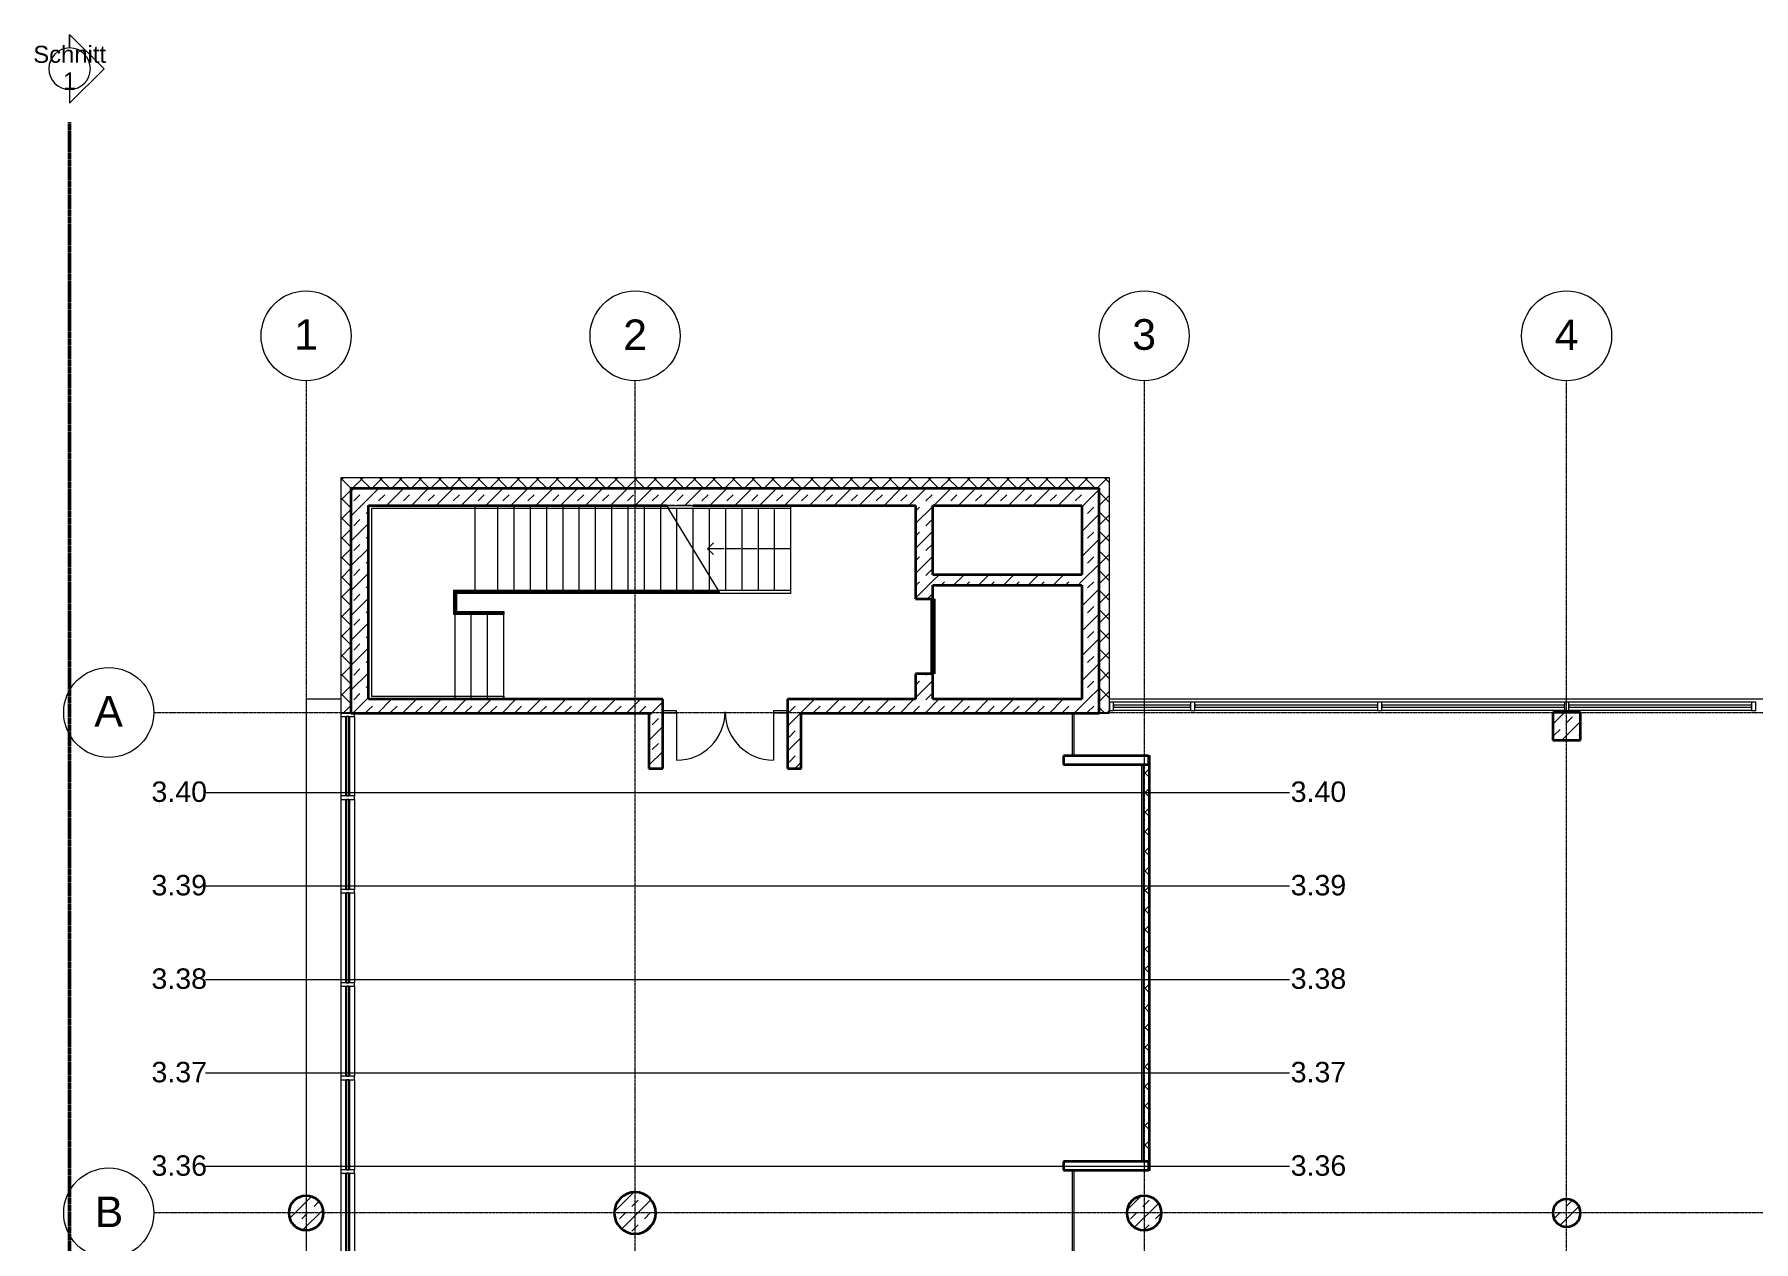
# Model space of a CAD drawing. Header units: millimetres. Extents: x -309577 to 26510, y -302335 to 26695.
# Drawn here: x -299163 to -274339, y -248317 to -230878 of the extents above; entities that cross this region are included whole.
import ezdxf

# ---------------------------------------------------------------- set-up
doc = ezdxf.new("R2010")
doc.units = ezdxf.units.MM
for name, pattern in [('Achse', [10, 5, -2.5, 0, -2.5]), ('Rasterlinie', [22.225, 12.7, -3.175, 3.175, -3.175]), ('Verdeckt', [3, 2, -1])]:
    doc.linetypes.add(name, pattern=pattern)
for name, color, linetype, lineweight in [('A-ANNO-SYMB', 6, 'Continuous', 9), ('A-ANNO-TEXT', 2, 'Continuous', 9), ('A-AREA-LINE', 4, 'Continuous', 70), ('A-DOOR', 1, 'Continuous', 9), ('A-FLOR-HRAL', 1, 'Continuous', 9), ('A-FLOR-OTLN', 6, 'Continuous', 9), ('A-FLOR-STRS', 2, 'Continuous', 9), ('A-GLAZ', 6, 'Continuous', 9), ('A-GLAZ-CWMG', 3, 'Continuous', 9), ('A-SECT-MBND', 5, 'Verdeckt', 9), ('A-WALL', 2, 'Continuous', 9), ('A-WALL-PATT', 2, 'Continuous', 35), ('S-COLS', 6, 'Continuous', 9), ('S-GRID', 1, 'Continuous', 9)]:
    doc.layers.add(name, color=color, linetype=linetype, lineweight=lineweight)
pattern_1 = [(45, (0, 0), (-141.42136, 141.42136), []), (135, (0, 0), (-141.42136, -141.42136), [])]
pattern_2 = [(45, (0, 0), (-179.60512, 179.60512), []), (45, (179.6, 0), (-179.60512, 179.60512), [127, -127])]
pattern_3 = [(180, (0, 0), (-6e-14, -500), [])]

# ---------------------------------------------------------------- blocks, each defined once
blk = doc.blocks.new('STB Stütze - rund - STB d_60-V3-Ebene 0')
at = {"layer": 'S-COLS'}
h = blk.add_hatch(dxfattribs=at)
h.set_pattern_fill('FP_4', color=256, style=0, pattern_type=2)
h.set_pattern_definition([(45, (290488.7, 247902.99), (-179.60512, 179.60512), []), (45, (290668.3, 247902.99), (-179.60512, 179.60512), [127, -127])])
h.paths.add_polyline_path([(0, -300), (59, -294), (115, -277), (167, -249), (212, -212), (249, -167), (277, -115), (294, -59), (300, 0), (294, 59), (277, 115), (249, 167), (212, 212), (167, 249), (115, 277), (59, 294), (0, 300), (-59, 294), (-115, 277), (-167, 249), (-212, 212), (-249, 167), (-277, 115), (-294, 59), (-300, 0), (-294, -59), (-277, -115), (-249, -167), (-212, -212), (-167, -249), (-115, -277), (-59, -294)], flags=0)
at = {"layer": 'S-COLS', "lineweight": 35}
for start, end in [(360, 180), (180, 360)]:
    blk.add_arc((0, 0), 300, start, end, dxfattribs=at)
blk = doc.blocks.new('STB Stütze - rund - STB d_50-257591-Ebene 0')
at = {"layer": 'S-COLS'}
h = blk.add_hatch(dxfattribs=at)
h.set_pattern_fill('FP_7', color=256, style=0, pattern_type=2)
h.set_pattern_definition([(45, (295238.7, 247902.99), (-179.60512, 179.60512), []), (45, (295418.3, 247902.99), (-179.60512, 179.60512), [127, -127])])
h.paths.add_polyline_path([(0, -250), (56, -244), (108, -225), (156, -195), (195, -156), (225, -108), (244, -56), (250, 0), (244, 56), (225, 108), (195, 156), (156, 195), (108, 225), (56, 244), (0, 250), (-56, 244), (-108, 225), (-156, 195), (-195, 156), (-225, 108), (-244, 56), (-250, 0), (-244, -56), (-225, -108), (-195, -156), (-156, -195), (-108, -225), (-56, -244)], flags=0)
at = {"layer": 'S-COLS', "lineweight": 35}
for start, end in [(360, 180), (180, 360)]:
    blk.add_arc((0, 0), 250, start, end, dxfattribs=at)
blk = doc.blocks.new('STB Stütze - rund - STB d_50-V6-Ebene 0')
at = {"layer": 'S-COLS'}
h = blk.add_hatch(dxfattribs=at)
h.set_pattern_fill('FP_10', color=256, style=0, pattern_type=2)
h.set_pattern_definition([(45, (283138.7, 247902.99), (-179.60512, 179.60512), []), (45, (283318.3, 247902.99), (-179.60512, 179.60512), [127, -127])])
h.paths.add_polyline_path([(0, -250), (56, -244), (108, -225), (156, -195), (195, -156), (225, -108), (244, -56), (250, 0), (244, 56), (225, 108), (195, 156), (156, 195), (108, 225), (56, 244), (0, 250), (-56, 244), (-108, 225), (-156, 195), (-195, 156), (-225, 108), (-244, 56), (-250, 0), (-244, -56), (-225, -108), (-195, -156), (-156, -195), (-108, -225), (-56, -244)], flags=0)
at = {"layer": 'S-COLS', "lineweight": 35}
for start, end in [(360, 180), (180, 360)]:
    blk.add_arc((0, 0), 250, start, end, dxfattribs=at)
blk = doc.blocks.new('Systemelement - Metallpanel-250389-Ebene 0')
at = {"layer": 'A-GLAZ'}
h = blk.add_hatch(dxfattribs=at)
h.set_pattern_fill('FP_15', color=256, style=0, pattern_type=2)
h.set_pattern_definition(pattern_3)
h.paths.add_polyline_path([(-650, 25), (-650, 15), (650, 15), (650, 25)], flags=0)
h.paths.add_polyline_path([(-650, -25), (650, -25), (650, -15), (-650, -15)], flags=0)
for p, q in [((-650, 25), (650, 25)), ((650, -25), (-650, -25))]:
    blk.add_line(p, q, dxfattribs=at)
blk = doc.blocks.new('Systemelement - Metallpanel-250390-Ebene 0')
at = {"layer": 'A-GLAZ'}
h = blk.add_hatch(dxfattribs=at)
h.set_pattern_fill('FP_15', color=256, style=0, pattern_type=2)
h.set_pattern_definition(pattern_3)
h.paths.add_polyline_path([(-650, 25), (-650, 15), (650, 15), (650, 25)], flags=0)
h.paths.add_polyline_path([(-650, -15), (-650, -25), (650, -25), (650, -15)], flags=0)
for p, q in [((-650, 25), (650, 25)), ((650, -25), (-650, -25))]:
    blk.add_line(p, q, dxfattribs=at)
blk = doc.blocks.new('Systemelement - Metallpanel-250391-Ebene 0')
at = {"layer": 'A-GLAZ'}
h = blk.add_hatch(dxfattribs=at)
h.set_pattern_fill('FP_15', color=256, style=0, pattern_type=2)
h.set_pattern_definition(pattern_3)
h.paths.add_polyline_path([(-572.5, 25), (-572.5, 15), (572.5, 15), (572.5, 25)], flags=0)
h.paths.add_polyline_path([(-572.5, -15), (-572.5, -25), (572.5, -25), (572.5, -15)], flags=0)
for p, q in [((-572.5, 25), (572.5, 25)), ((572.5, -25), (-572.5, -25))]:
    blk.add_line(p, q, dxfattribs=at)
blk = doc.blocks.new('Rechteckiger Pfosten - 5 x 20-250394-Ebene 0')
at = {"layer": 'A-GLAZ-CWMG'}
for p, q in [((-294739, -272978), (-294739, -274278)), ((-294539, -272978), (-294539, -274278))]:
    blk.add_line(p, q, dxfattribs=at)
blk = doc.blocks.new('Rechteckiger Pfosten - 5 x 20-250397-Ebene 0')
at = {"layer": 'A-GLAZ-CWMG'}
for p, q in [((-294739, -240733), (-294739, -241878)), ((-294539, -240733), (-294539, -241878))]:
    blk.add_line(p, q, dxfattribs=at)
blk = doc.blocks.new('Geländer - Geländer-254375-Ebene 0')
at = {"layer": 'A-FLOR-HRAL'}
for p, q in [((-290032, -237688), (-290007, -237728)), ((-288244, -237688), (-290032, -237688)), ((-288244, -237728), (-290007, -237728)), ((-288244, -237688), (-288244, -237728))]:
    blk.add_line(p, q, dxfattribs=at)
at = {"layer": 'A-SECT-MBND'}
for p, q in [((-294334, -237688), (-294334, -240478)), ((-292804, -237688), (-294334, -237688)), ((-294294, -237728), (-294294, -240438)), ((-292804, -237728), (-294294, -237728)), ((-290032, -237688), (-292804, -237688)), ((-290007, -237728), (-292804, -237728)), ((-294334, -240478), (-293324, -240478)), ((-294294, -240438), (-293324, -240438)), ((-293324, -240438), (-292384, -240438)), ((-293324, -240478), (-292384, -240478)), ((-292384, -240438), (-292384, -240478))]:
    blk.add_line(p, q, dxfattribs=at)
blk = doc.blocks.new('Geländer - Geländer-254379-Ebene 0')
at = {"layer": 'A-FLOR-HRAL'}
for p, q in [((-289285, -238913), (-289273, -238933)), ((-288244, -238913), (-289285, -238913)), ((-289273, -238933), (-289273, -238953)), ((-288244, -238953), (-289273, -238953)), ((-288244, -238913), (-288244, -238953))]:
    blk.add_line(p, q, dxfattribs=at)
at = {"layer": 'A-SECT-MBND'}
for p, q in [((-293109, -238913), (-293109, -239253)), ((-292804, -238913), (-293109, -238913)), ((-293099, -238923), (-293099, -239243)), ((-292804, -238923), (-293099, -238923)), ((-293099, -238923), (-293099, -239243)), ((-292804, -238923), (-293099, -238923)), ((-293099, -238923), (-293099, -239243)), ((-292804, -238923), (-293099, -238923)), ((-293079, -238943), (-293079, -239223)), ((-292804, -238943), (-293079, -238943)), ((-293079, -238943), (-293079, -239223)), ((-292804, -238943), (-293079, -238943)), ((-293079, -238943), (-293079, -239223)), ((-292804, -238943), (-293079, -238943)), ((-293069, -238953), (-293069, -239213)), ((-292804, -238953), (-293069, -238953)), ((-289285, -238913), (-292804, -238913)), ((-289282, -238923), (-292804, -238923)), ((-289279, -238923), (-292804, -238923)), ((-289279, -238923), (-292804, -238923)), ((-289276, -238943), (-292804, -238943)), ((-289273, -238943), (-292804, -238943)), ((-289273, -238943), (-292804, -238943)), ((-289273, -238953), (-292804, -238953)), ((-293109, -239253), (-292384, -239253)), ((-293099, -239243), (-292384, -239243)), ((-293099, -239243), (-292384, -239243)), ((-293099, -239243), (-292384, -239243)), ((-293079, -239223), (-292384, -239223)), ((-293079, -239223), (-292384, -239223)), ((-293079, -239223), (-292384, -239223)), ((-293069, -239213), (-292384, -239213)), ((-292384, -239213), (-292384, -239253)), ((-292384, -239223), (-292384, -239243)), ((-292384, -239223), (-292384, -239243)), ((-292384, -239223), (-292384, -239243))]:
    blk.add_line(p, q, dxfattribs=at)
blk = doc.blocks.new('Systemelement - Verglasung-250471-Ebene 0')
at = {"layer": 'A-GLAZ'}
for p, q in [((650, 15), (-650, 15)), ((-650, 15), (-650, -15)), ((650, -15), (650, 15)), ((-650, -15), (650, -15))]:
    blk.add_line(p, q, dxfattribs=at)
blk = doc.blocks.new('Systemelement - Verglasung-250472-Ebene 0')
at = {"layer": 'A-GLAZ'}
for p, q in [((650, 15), (-650, 15)), ((-650, 15), (-650, -15)), ((650, -15), (650, 15)), ((-650, -15), (650, -15))]:
    blk.add_line(p, q, dxfattribs=at)
blk = doc.blocks.new('Systemelement - Verglasung-250473-Ebene 0')
at = {"layer": 'A-GLAZ'}
for p, q in [((572.5, 15), (-572.5, 15)), ((-572.5, 15), (-572.5, -15)), ((572.5, -15), (572.5, 15)), ((-572.5, -15), (572.5, -15))]:
    blk.add_line(p, q, dxfattribs=at)
blk = doc.blocks.new('Rechteckiger Pfosten - 5 x 20-250474-Ebene 0')
at = {"layer": 'A-GLAZ-CWMG'}
for p, q in [((-25, 100), (25, 100)), ((-25, -100), (-25, 100)), ((25, 100), (25, -100)), ((25, -100), (-25, -100))]:
    blk.add_line(p, q, dxfattribs=at)
blk = doc.blocks.new('Rechteckiger Pfosten - 5 x 20-250475-Ebene 0')
at = {"layer": 'A-GLAZ-CWMG'}
for p, q in [((-50, 100), (0, 100)), ((-50, -100), (-50, 100)), ((0, 100), (0, -100)), ((0, -100), (-50, -100))]:
    blk.add_line(p, q, dxfattribs=at)
blk = doc.blocks.new('Systemelement - Verglasung-250438-Ebene 0')
at = {"layer": 'A-GLAZ'}
for p, q in [((100, 15), (-100, 15)), ((-100, 15), (-100, -15)), ((100, -15), (100, 15)), ((-100, -15), (100, -15))]:
    blk.add_line(p, q, dxfattribs=at)
blk = doc.blocks.new('Türelement 2-flg - Drehflügel - Glas - Standard-250433-Ebene 0')
at = {"layer": 'A-DOOR'}
for p, q in [((-700, 0), (-700, 700)), ((700, 0), (700, 700))]:
    blk.add_line(p, q, dxfattribs=at)
for centre, start, end in [((-700, 0), 0, 90), ((700, 0), 90, 180)]:
    blk.add_arc(centre, 700, start, end, dxfattribs=at)
blk = doc.blocks.new('Systemelement - Verglasung-250532-Ebene 0')
at = {"layer": 'A-GLAZ'}
for p, q in [((617.5, 15), (-617.5, 15)), ((-617.5, 15), (-617.5, -15)), ((617.5, -15), (617.5, 15)), ((-617.5, -15), (617.5, -15))]:
    blk.add_line(p, q, dxfattribs=at)
blk = doc.blocks.new('Systemelement - Verglasung-250533-Ebene 0')
at = {"layer": 'A-GLAZ'}
for p, q in [((308.75, 15), (-308.75, 15)), ((-308.75, 15), (-308.75, -15)), ((308.75, -15), (308.75, 15)), ((-308.75, -15), (308.75, -15))]:
    blk.add_line(p, q, dxfattribs=at)
blk = doc.blocks.new('STB Stütze - rechteckig - STB 40 x 40-394753-Ebene 0')
at = {"layer": 'S-COLS'}
h = blk.add_hatch(dxfattribs=at)
h.set_pattern_fill('FP_85', color=256, style=0, pattern_type=2)
h.set_pattern_definition([(45, (277038.7, 240872.99), (-179.60512, 179.60512), []), (45, (277218.3, 240872.99), (-179.60512, 179.60512), [127, -127])])
h.paths.add_polyline_path([(200, -200), (200, 200), (-200, 200), (-200, -200)], flags=0)
at = {"layer": 'S-COLS', "lineweight": 35}
for p, q in [((200, 200), (-200, 200)), ((-200, 200), (-200, -200)), ((200, -200), (200, 200)), ((-200, -200), (200, -200))]:
    blk.add_line(p, q, dxfattribs=at)
blk = doc.blocks.new('Systemelement - Verglasung-394727-Ebene 0')
at = {"layer": 'A-GLAZ'}
for p, q in [((555, 15), (-555, 15)), ((-555, 15), (-555, -15)), ((555, -15), (555, 15)), ((-555, -15), (555, -15))]:
    blk.add_line(p, q, dxfattribs=at)
blk = doc.blocks.new('Systemelement - Verglasung-394730-Ebene 0')
at = {"layer": 'A-GLAZ'}
for p, q in [((1320, 15), (-1320, 15)), ((-1320, 15), (-1320, -15)), ((1320, -15), (1320, 15)), ((-1320, -15), (1320, -15))]:
    blk.add_line(p, q, dxfattribs=at)
blk = doc.blocks.new('Rechteckiger Pfosten - 6 x 12-394737-Ebene 0')
at = {"layer": 'A-GLAZ-CWMG'}
for p, q in [((-30, 60), (30, 60)), ((-30, -60), (-30, 60)), ((30, 60), (30, -60)), ((30, -60), (-30, -60))]:
    blk.add_line(p, q, dxfattribs=at)
blk = doc.blocks.new('Rechteckiger Pfosten - 6 x 12-394746-Ebene 0')
at = {"layer": 'A-GLAZ-CWMG'}
for p, q in [((-282469, -240523), (-283579, -240523)), ((-282469, -240643), (-283579, -240643))]:
    blk.add_line(p, q, dxfattribs=at)
blk = doc.blocks.new('Rechteckiger Pfosten - 6 x 12-394750-Ebene 0')
at = {"layer": 'A-GLAZ-CWMG'}
for p, q in [((0, 60), (-60, 60)), ((-60, 60), (-60, -60)), ((0, -60), (0, 60)), ((-60, -60), (0, -60))]:
    blk.add_line(p, q, dxfattribs=at)
blk = doc.blocks.new('Rechteckiger Pfosten - 6 x 12-394742-Ebene 0')
at = {"layer": 'A-GLAZ-CWMG'}
for p, q in [((-258169, -240523), (-260809, -240523)), ((-258169, -240643), (-260809, -240643))]:
    blk.add_line(p, q, dxfattribs=at)
blk = doc.blocks.new('STB Stütze - rund - STB d_40-394754-Ebene 0')
at = {"layer": 'S-COLS'}
h = blk.add_hatch(dxfattribs=at)
h.set_pattern_fill('FP_91', color=256, style=0, pattern_type=2)
h.set_pattern_definition([(45, (277038.7, 247902.99), (-179.60512, 179.60512), []), (45, (277218.3, 247902.99), (-179.60512, 179.60512), [127, -127])])
h.paths.add_polyline_path([(24, -199), (71, -187), (114, -165), (150, -133), (177, -93), (194, -48), (200, 0), (194, 48), (177, 93), (150, 133), (114, 165), (71, 187), (24, 199), (-24, 199), (-71, 187), (-114, 165), (-150, 133), (-177, 93), (-194, 48), (-200, 0), (-194, -48), (-177, -93), (-150, -133), (-114, -165), (-71, -187), (-24, -199)], flags=0)
at = {"layer": 'S-COLS', "lineweight": 35}
for start, end in [(360, 180), (180, 360)]:
    blk.add_arc((0, 0), 200, start, end, dxfattribs=at)
blk = doc.blocks.new('Raster - Rasterbeschriftung-194804-Ebene 0')
at = {"layer": 'S-GRID'}
blk.add_circle((0, 0), 6.5, dxfattribs=at)
blk = doc.blocks.new('Schnitt - Name-V108-Ebene 0')
at = {"layer": 'A-ANNO-SYMB'}
for p, q in [((-7.72, 4.98), (-12.7, 0)), ((-2.75, 0), (-7.72, 4.98)), ((-10.73, 0), (-12.7, 0)), ((-12.7, 0), (-10.73, 0)), ((-4.73, 0), (-2.75, 0)), ((-4.73, 0), (-2.75, 0))]:
    blk.add_line(p, q, dxfattribs=at)
for start, end in [(360, 180), (0, 180), (180, 360)]:
    blk.add_arc((-7.73, 0), 3, start, end, dxfattribs=at)

msp = doc.modelspace()

# ---------------------------------------------------------------- hatches: boundary and pattern name
at = {"layer": 'A-WALL-PATT', "lineweight": 9}
h = msp.add_hatch(dxfattribs=at)
h.set_pattern_fill('FP_5', color=256, style=0, pattern_type=2)
h.set_pattern_definition(pattern_1)
h.paths.add_polyline_path([(-294589, -240683), (-294589, -237283), (-294739, -237283), (-294739, -240683)], flags=0)
h = msp.add_hatch(dxfattribs=at)
h.set_pattern_fill('FP_5', color=256, style=0, pattern_type=2)
h.set_pattern_definition(pattern_1)
h.paths.add_polyline_path([(-294339, -237433), (-283789, -237433), (-283789, -237283), (-294589, -237283), (-294589, -237433)], flags=0)
h = msp.add_hatch(dxfattribs=at)
h.set_pattern_fill('FP_5', color=256, style=0, pattern_type=2)
h.set_pattern_definition(pattern_1)
h.paths.add_polyline_path([(-283789, -240683), (-283639, -240683), (-283639, -237283), (-283789, -237283), (-283789, -240483)], flags=0)
h = msp.add_hatch(dxfattribs=at)
h.set_pattern_fill('FP_6', color=256, style=0, pattern_type=2)
h.set_pattern_definition(pattern_2)
h.paths.add_polyline_path([(-294589, -240683), (-294339, -240683), (-294339, -237433), (-294589, -237433), (-294589, -240221)], flags=0)
h = msp.add_hatch(dxfattribs=at)
h.set_pattern_fill('FP_6', color=256, style=0, pattern_type=2)
h.set_pattern_definition(pattern_2)
h.paths.add_polyline_path([(-286439, -237683), (-284039, -237683), (-284039, -237433), (-294339, -237433), (-294339, -237683), (-292323, -237683)], flags=0)
h = msp.add_hatch(dxfattribs=at)
h.set_pattern_fill('FP_6', color=256, style=0, pattern_type=2)
h.set_pattern_definition(pattern_2)
h.paths.add_polyline_path([(-284039, -240483), (-283789, -240483), (-283789, -237433), (-284039, -237433), (-284039, -240221)], flags=0)
h = msp.add_hatch(dxfattribs=at)
h.set_pattern_fill('FP_6', color=256, style=0, pattern_type=2)
h.set_pattern_definition(pattern_2)
h.paths.add_polyline_path([(-286189, -240483), (-286189, -240113), (-286439, -240113), (-286439, -240483)], flags=0)
h.paths.add_polyline_path([(-286189, -239033), (-286189, -237683), (-286439, -237683), (-286439, -239033)], flags=0)
h = msp.add_hatch(dxfattribs=at)
h.set_pattern_fill('FP_6', color=256, style=0, pattern_type=2)
h.set_pattern_definition(pattern_2)
h.paths.add_polyline_path([(-284039, -238833), (-284039, -238683), (-286189, -238683), (-286189, -238833)], flags=0)
h = msp.add_hatch(dxfattribs=at)
h.set_pattern_fill('FP_6', color=256, style=0, pattern_type=2)
h.set_pattern_definition(pattern_2)
h.paths.add_polyline_path([(-290289, -240683), (-290089, -240683), (-290089, -240483), (-294339, -240483), (-294339, -240683), (-292323, -240683)], flags=0)
h = msp.add_hatch(dxfattribs=at)
h.set_pattern_fill('FP_6', color=256, style=0, pattern_type=2)
h.set_pattern_definition(pattern_2)
h.paths.add_polyline_path([(-283789, -240683), (-283789, -240483), (-288289, -240483), (-288289, -240683), (-286536, -240683)], flags=0)
h = msp.add_hatch(dxfattribs=at)
h.set_pattern_fill('FP_6', color=256, style=0, pattern_type=2)
h.set_pattern_definition(pattern_2)
h.paths.add_polyline_path([(-290089, -241483), (-290089, -240683), (-290289, -240683), (-290289, -241483)], flags=0)
h = msp.add_hatch(dxfattribs=at)
h.set_pattern_fill('FP_6', color=256, style=0, pattern_type=2)
h.set_pattern_definition(pattern_2)
h.paths.add_polyline_path([(-288089, -241483), (-288089, -240683), (-288289, -240683), (-288289, -241483)], flags=0)
h = msp.add_hatch(dxfattribs=at)
h.set_pattern_fill('FP_5', color=256, style=0, pattern_type=2)
h.set_pattern_definition(pattern_1)
h.paths.add_polyline_path([(-283076, -247160), (-283076, -241425), (-283151, -241425), (-283151, -247160)], flags=0)

# ---------------------------------------------------------------- linework, layer by layer
at = {"layer": 'A-ANNO-SYMB', "linetype": 'Achse', "lineweight": 50}
msp.add_line((-298654, -232148), (-298654, -300973), dxfattribs=at)
at = {"layer": 'A-ANNO-TEXT'}
for p, q in [((-289359, -238223), (-289444, -238308)), ((-289359, -238393), (-289444, -238308)), ((-289204, -238308), (-289419, -238308)), ((-288964, -238308), (-289184, -238308)), ((-288724, -238308), (-288949, -238308)), ((-288484, -238308), (-288714, -238308)), ((-288244, -238308), (-288479, -238308))]:
    msp.add_line(p, q, dxfattribs=at)
at = {"layer": 'A-AREA-LINE'}
msp.add_line((-286189, -239033), (-286189, -240113), dxfattribs=at)
at = {"layer": 'A-FLOR-OTLN'}
for p, q in [((-294739, -240483), (-295239, -240483)), ((-295239, -240483), (-295239, -247653)), ((-243439, -240483), (-283639, -240483)), ((-295239, -248153), (-295239, -255753))]:
    msp.add_line(p, q, dxfattribs=at)
at = {"layer": 'A-FLOR-STRS'}
for p, q in [((-290032, -237688), (-290035, -237683)), ((-289920, -237683), (-290035, -237683)), ((-289285, -238913), (-290007, -237728)), ((-289889, -237683), (-289889, -237688)), ((-289680, -237683), (-289889, -237683)), ((-289889, -237728), (-289889, -237922)), ((-289654, -237683), (-289654, -237688)), ((-289440, -237683), (-289654, -237683)), ((-289654, -237728), (-289654, -238308)), ((-289419, -237683), (-289419, -237688)), ((-289419, -237728), (-289419, -238693)), ((-289184, -237683), (-289184, -237688)), ((-289184, -237728), (-289184, -238913)), ((-288949, -237683), (-288949, -237688)), ((-288949, -237728), (-288949, -238913)), ((-288714, -237683), (-288714, -237688)), ((-288714, -237728), (-288714, -238913)), ((-288479, -237683), (-288479, -237688)), ((-288479, -237728), (-288479, -238913)), ((-288244, -237683), (-288244, -237688)), ((-288244, -237728), (-288244, -238913))]:
    msp.add_line(p, q, dxfattribs=at)
at = {"layer": 'A-SECT-MBND'}
for p, q in [((-294339, -237683), (-294339, -240483)), ((-292804, -237683), (-294339, -237683)), ((-292804, -237683), (-292804, -238933)), ((-290035, -237683), (-292804, -237683)), ((-292474, -237683), (-292474, -238933)), ((-292239, -237683), (-292239, -238933)), ((-292004, -237683), (-292004, -238933)), ((-291769, -237683), (-291769, -238933)), ((-291534, -237683), (-291534, -238933)), ((-291299, -237683), (-291299, -238933)), ((-291064, -237683), (-291064, -238933)), ((-290829, -237683), (-290829, -238933)), ((-290594, -237683), (-290594, -238933)), ((-290359, -237683), (-290359, -238933)), ((-290124, -237683), (-290124, -238933)), ((-289889, -237922), (-289889, -238933)), ((-289654, -238308), (-289654, -238933)), ((-289419, -238693), (-289419, -238933)), ((-293089, -238933), (-293089, -239233)), ((-292804, -238933), (-293089, -238933)), ((-289279, -238933), (-292804, -238933)), ((-293089, -240483), (-293089, -239233)), ((-293089, -239233), (-292384, -239233)), ((-292854, -240483), (-292854, -239233)), ((-292619, -240483), (-292619, -239233)), ((-292384, -240483), (-292384, -239233)), ((-294339, -240483), (-293089, -240483)), ((-293089, -240483), (-292384, -240483))]:
    msp.add_line(p, q, dxfattribs=at)
at = {"layer": 'A-WALL', "color": 7}
for p, q in [((-294739, -237283), (-294739, -240683)), ((-283639, -237283), (-294739, -237283)), ((-283639, -240683), (-283639, -237283)), ((-294739, -240683), (-294589, -240683)), ((-283789, -240683), (-283639, -240683)), ((-283176, -241425), (-283176, -247160)), ((-283051, -241300), (-283076, -241300)), ((-283051, -247285), (-283051, -241300)), ((-283076, -247285), (-283051, -247285))]:
    msp.add_line(p, q, dxfattribs=at)
at = {"layer": 'A-WALL', "color": 10, "lineweight": 35}
for p, q in [((-294589, -240683), (-294589, -237433)), ((-294589, -237433), (-283789, -237433)), ((-283789, -240683), (-283789, -237433)), ((-294339, -240483), (-294339, -237683)), ((-294339, -237683), (-290035, -237683)), ((-289654, -237683), (-286439, -237683)), ((-286439, -237683), (-286439, -239033)), ((-286189, -237683), (-284039, -237683)), ((-286189, -238683), (-286189, -237683)), ((-284039, -237683), (-284039, -238683)), ((-284039, -238683), (-286189, -238683)), ((-286439, -239033), (-286189, -239033)), ((-286189, -239033), (-286189, -238833)), ((-286189, -238833), (-284039, -238833)), ((-284039, -238833), (-284039, -240483)), ((-286189, -240113), (-286439, -240113)), ((-286439, -240113), (-286439, -240483)), ((-286189, -240483), (-286189, -240113)), ((-290089, -240483), (-294339, -240483)), ((-290089, -241483), (-290089, -240483)), ((-286439, -240483), (-288289, -240483)), ((-288289, -240483), (-288289, -241483)), ((-284039, -240483), (-286189, -240483)), ((-294589, -240683), (-290289, -240683)), ((-290289, -240683), (-290289, -241483)), ((-288089, -240683), (-283789, -240683)), ((-288089, -241483), (-288089, -240683)), ((-290289, -241483), (-290089, -241483)), ((-288289, -241483), (-288089, -241483)), ((-283076, -241300), (-284304, -241300)), ((-284304, -241300), (-284304, -241425)), ((-284304, -241425), (-283076, -241425)), ((-283076, -241300), (-283076, -241425)), ((-283076, -247160), (-284304, -247160)), ((-284304, -247160), (-284304, -247285)), ((-283076, -247160), (-283076, -247285)), ((-284304, -247285), (-283076, -247285))]:
    msp.add_line(p, q, dxfattribs=at)
at = {"layer": 'A-WALL'}
for p, q in [((-283151, -241425), (-283151, -247160)), ((-283076, -241425), (-283076, -247160))]:
    msp.add_line(p, q, dxfattribs=at)
at = {"layer": 'S-GRID', "linetype": 'Rasterlinie'}
for p, q in [((-295239, -235883), (-295239, -296483)), ((-290489, -280391), (-290489, -235883)), ((-283139, -235883), (-283139, -280391)), ((-277039, -296483), (-277039, -235883)), ((-297439, -240673), (-175468, -240673)), ((-175468, -247903), (-297439, -247903))]:
    msp.add_line(p, q, dxfattribs=at)
at = {"layer": 'S-GRID', "lineweight": 18}
for p, q in [((-296690, -241828), (-281042, -241828)), ((-296690, -243178), (-281042, -243178)), ((-296690, -244528), (-281042, -244528)), ((-296690, -245878), (-281042, -245878)), ((-296690, -247228), (-281042, -247228))]:
    msp.add_line(p, q, dxfattribs=at)

# ---------------------------------------------------------------- block references
at = {"layer": 'A-ANNO-SYMB', "xscale": 99.99999999999993, "yscale": 99.99999999999993, "zscale": 99.99999999999993, "rotation": 269.9999999999996}
msp.add_blockref('Schnitt - Name-V108-Ebene 0', (-298654, -232148), dxfattribs=at)
at = {"layer": 'A-DOOR', "rotation": 180}
msp.add_blockref('Türelement 2-flg - Drehflügel - Glas - Standard-250433-Ebene 0', (-289189, -240663), dxfattribs=at)
at = {"layer": 'A-FLOR-HRAL'}
for name in ['Geländer - Geländer-254375-Ebene 0', 'Geländer - Geländer-254379-Ebene 0']:
    msp.add_blockref(name, (0, 0), dxfattribs=at)
at = {"layer": 'A-GLAZ'}
for name, p, rotation in [('Systemelement - Metallpanel-250391-Ebene 0', (-294639, -241305), 89.9999999999999), ('Systemelement - Verglasung-250473-Ebene 0', (-294639, -241305), 89.9999999999999), ('Systemelement - Verglasung-250438-Ebene 0', (-289989, -240663), 180), ('Systemelement - Verglasung-250438-Ebene 0', (-288389, -240663), 180), ('Systemelement - Verglasung-250533-Ebene 0', (-284164, -240992), 270), ('Systemelement - Metallpanel-250390-Ebene 0', (-294639, -242578), 89.9999999999999), ('Systemelement - Verglasung-250472-Ebene 0', (-294639, -242578), 89.9999999999999), ('Systemelement - Metallpanel-250389-Ebene 0', (-294639, -243928), 89.9999999999999), ('Systemelement - Verglasung-250471-Ebene 0', (-294639, -243928), 89.9999999999999), ('Systemelement - Metallpanel-250389-Ebene 0', (-294639, -245278), 89.9999999999999), ('Systemelement - Verglasung-250471-Ebene 0', (-294639, -245278), 89.9999999999999), ('Systemelement - Metallpanel-250389-Ebene 0', (-294639, -246628), 89.9999999999999), ('Systemelement - Verglasung-250471-Ebene 0', (-294639, -246628), 89.9999999999999), ('Systemelement - Metallpanel-250389-Ebene 0', (-294639, -247978), 89.9999999999999), ('Systemelement - Verglasung-250471-Ebene 0', (-294639, -247978), 89.9999999999999), ('Systemelement - Verglasung-250532-Ebene 0', (-284164, -247903), 270)]:
    msp.add_blockref(name, p, dxfattribs=dict(at, rotation=rotation))
for name, p in [('Systemelement - Verglasung-394727-Ebene 0', (-283024, -240583)), ('Systemelement - Verglasung-394730-Ebene 0', (-281089, -240583)), ('Systemelement - Verglasung-394730-Ebene 0', (-278389, -240583)), ('Systemelement - Verglasung-394730-Ebene 0', (-275689, -240583))]:
    msp.add_blockref(name, p, dxfattribs=at)
at = {"layer": 'A-GLAZ-CWMG', "rotation": 180}
msp.add_blockref('Rechteckiger Pfosten - 6 x 12-394750-Ebene 0', (-283639, -240583), dxfattribs=at)
at = {"layer": 'A-GLAZ-CWMG'}
for name, p in [('Rechteckiger Pfosten - 6 x 12-394746-Ebene 0', (0, 0)), ('Rechteckiger Pfosten - 6 x 12-394742-Ebene 0', (-21600, 0)), ('Rechteckiger Pfosten - 6 x 12-394742-Ebene 0', (-18900, 0)), ('Rechteckiger Pfosten - 6 x 12-394742-Ebene 0', (-16200, 0)), ('Rechteckiger Pfosten - 5 x 20-250397-Ebene 0', (0, 0)), ('Rechteckiger Pfosten - 5 x 20-250394-Ebene 0', (0, 31050)), ('Rechteckiger Pfosten - 5 x 20-250394-Ebene 0', (0, 29700)), ('Rechteckiger Pfosten - 5 x 20-250394-Ebene 0', (0, 28350)), ('Rechteckiger Pfosten - 5 x 20-250394-Ebene 0', (0, 27000)), ('Rechteckiger Pfosten - 5 x 20-250394-Ebene 0', (0, 25650))]:
    msp.add_blockref(name, p, dxfattribs=at)
at = {"layer": 'A-GLAZ-CWMG', "extrusion": (0, 0, -1)}
for name, p, rotation in [('Rechteckiger Pfosten - 6 x 12-394737-Ebene 0', (282439, -240583), 180), ('Rechteckiger Pfosten - 6 x 12-394737-Ebene 0', (279739, -240583), 180), ('Rechteckiger Pfosten - 6 x 12-394737-Ebene 0', (277039, -240583), 180), ('Rechteckiger Pfosten - 6 x 12-394737-Ebene 0', (274339, -240583), 180), ('Rechteckiger Pfosten - 5 x 20-250475-Ebene 0', (294639, -240683), 90.0000000000001), ('Rechteckiger Pfosten - 5 x 20-250474-Ebene 0', (294639, -241903), 90.0000000000001), ('Rechteckiger Pfosten - 5 x 20-250474-Ebene 0', (294639, -243253), 90.0000000000001), ('Rechteckiger Pfosten - 5 x 20-250474-Ebene 0', (294639, -244603), 90.0000000000001), ('Rechteckiger Pfosten - 5 x 20-250474-Ebene 0', (294639, -245953), 90.0000000000001), ('Rechteckiger Pfosten - 5 x 20-250474-Ebene 0', (294639, -247303), 90.0000000000001)]:
    msp.add_blockref(name, p, dxfattribs=dict(at, rotation=rotation))
at = {"layer": 'S-COLS'}
for name, p in [('STB Stütze - rechteckig - STB 40 x 40-394753-Ebene 0', (-277039, -240873)), ('STB Stütze - rund - STB d_50-257591-Ebene 0', (-295239, -247903)), ('STB Stütze - rund - STB d_60-V3-Ebene 0', (-290489, -247903)), ('STB Stütze - rund - STB d_50-V6-Ebene 0', (-283139, -247903)), ('STB Stütze - rund - STB d_40-394754-Ebene 0', (-277039, -247903))]:
    msp.add_blockref(name, p, dxfattribs=at)
at = {"layer": 'S-GRID', "xscale": 99.99999999999993, "yscale": 99.99999999999993, "zscale": 99.99999999999993}
for p, rotation in [((-295239, -235233), 180), ((-283139, -235233), 180), ((-298089, -240673), 269.9999999999995), ((-298089, -247903), 89.99999999999982)]:
    msp.add_blockref('Raster - Rasterbeschriftung-194804-Ebene 0', p, dxfattribs=dict(at, rotation=rotation))
for p in [(-290489, -235233), (-277039, -235233)]:
    msp.add_blockref('Raster - Rasterbeschriftung-194804-Ebene 0', p, dxfattribs=at)

# ---------------------------------------------------------------- texts
at = {"layer": 'A-ANNO-SYMB', "insert": (-298653, -231043), "char_height": 245.88, "width": 1251, "attachment_point": 2, "line_spacing_factor": 0.938532}
msp.add_mtext('\\fArial|b0|i0|c0|p34|;Schnitt\\P1', dxfattribs=at)
at = {"layer": 'S-GRID', "char_height": 295.06, "width": 957.6, "attachment_point": 2, "line_spacing_factor": 0.938532}
for s, insert in [('\\fArial|b0|i0|c0|p34|;3.40', (-297071, -241670)), ('\\fArial|b0|i0|c0|p34|;3.40', (-280622, -241670)), ('\\fArial|b0|i0|c0|p34|;3.39', (-297071, -243020)), ('\\fArial|b0|i0|c0|p34|;3.39', (-280622, -243020)), ('\\fArial|b0|i0|c0|p34|;3.38', (-297071, -244370)), ('\\fArial|b0|i0|c0|p34|;3.38', (-280622, -244370)), ('\\fArial|b0|i0|c0|p34|;3.37', (-297071, -245720)), ('\\fArial|b0|i0|c0|p34|;3.37', (-280622, -245720)), ('\\fArial|b0|i0|c0|p34|;3.36', (-297071, -247070)), ('\\fArial|b0|i0|c0|p34|;3.36', (-280622, -247070))]:
    msp.add_mtext(s, dxfattribs=dict(at, insert=insert))

# ---------------------------------------------------------------- next in the draw order: texts
at = {"layer": 'S-GRID', "char_height": 442.59, "attachment_point": 2, "line_spacing_factor": 0.938532, "bg_fill": 3, "box_fill_scale": 1.25, "bg_fill_color": 0, "bg_fill_transparency": 0}
for s, insert, width in [('\\fArial|b0|i0|c0|p34|;1', (-295239, -234992), 410.36), ('\\fArial|b0|i0|c0|p34|;2', (-290489, -234997), 410.36), ('\\fArial|b0|i0|c0|p34|;3', (-283139, -234992), 410.36), ('\\fArial|b0|i0|c0|p34|;4', (-277039, -234997), 410.36), ('\\fArial|b0|i0|c0|p34|;A', (-298091, -240435), 491.35), ('\\fArial|b0|i0|c0|p34|;B', (-298086, -247665), 491.35)]:
    msp.add_mtext(s, dxfattribs=dict(at, insert=insert, width=width))

doc.saveas('drawing.dxf')
